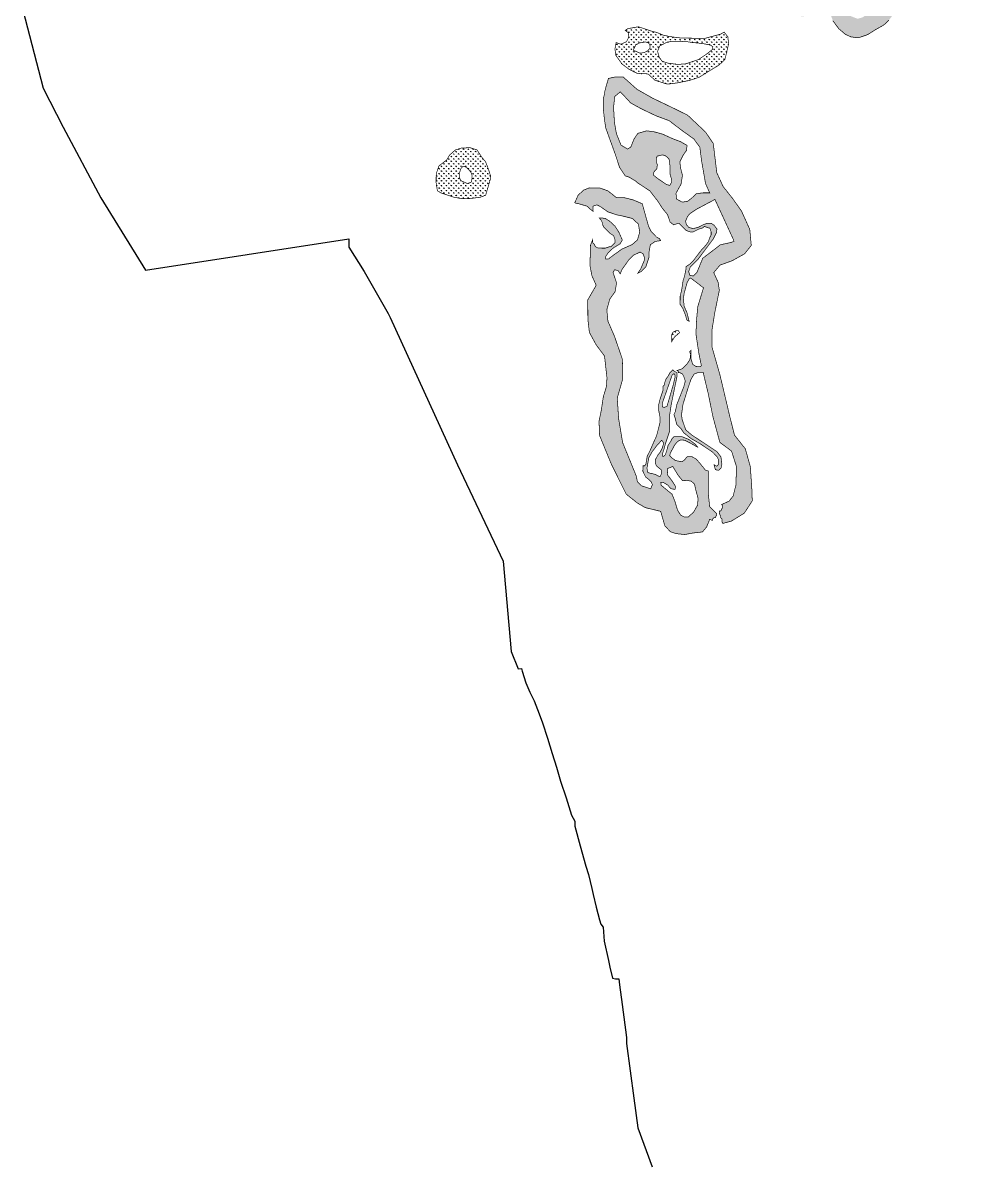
# Model space of a CAD drawing. Header units: metres. Extents: x 319750 to 415268, y 1725605 to 1842937.
# Drawn here: x 331802 to 334589, y 1788987 to 1792297 of the extents above; entities that cross this region are included whole.
import ezdxf

# ---------------------------------------------------------------- set-up
doc = ezdxf.new("R2010")
doc.units = ezdxf.units.M
doc.header["$MEASUREMENT"] = 0
doc.layers.add('DISTRICT BOUNDRY', color=86, linetype='Continuous')
doc.layers.add('MANGROOVES BUFFER ZONE', color=120, linetype='Continuous')

msp = doc.modelspace()

# ---------------------------------------------------------------- hatches: boundary and pattern name
at = {"layer": 'MANGROOVES BUFFER ZONE'}
h = msp.add_hatch(dxfattribs=at)
h.set_pattern_fill('GRASS', color=256, scale=10)
h.paths.add_polyline_path([(334580.3, 1792612.2), (334574.1, 1792638.9), (334579.3, 1792668.6), (334576.7, 1792691.1), (334562.3, 1792705.1), (334541.2, 1792712.9), (334523.7, 1792736.9), (334511.2, 1792755.4), (334494.2, 1792765.9), (334478.9, 1792770.5), (334446.9, 1792771.1), (334423.5, 1792792.2), (334388, 1792812.2), (334359.3, 1792832.7), (334349.4, 1792839.9), (334342.8, 1792873.3), (334332.6, 1792893.2), (334320, 1792903.6), (334301.5, 1792906.9), (334276.8, 1792914.2), (334259.2, 1792922.9), (334239, 1792932.4), (334222.4, 1792945.6), (334205.7, 1792946.6), (334185.9, 1792944.5), (334177.1, 1792913.6), (334173, 1792909.5), (334172.9, 1792897.4), (334168.8, 1792885.3), (334164.6, 1792856.9), (334168.6, 1792844.8), (334168.5, 1792836.7), (334172.5, 1792816.4), (334188.3, 1792751.6), (334188, 1792694.9), (334183.8, 1792670.6), (334183.8, 1792666.6), (334179.6, 1792650.4), (334179.6, 1792638.2), (334175.4, 1792622.1), (334171.3, 1792610), (334180.1, 1792599.9), (334193.1, 1792589.7), (334194.4, 1792571.6), (334165.4, 1792561.6), (334122.3, 1792533.3), (334118.3, 1792529.3), (334093.8, 1792505.1), (334081.6, 1792489), (334069.4, 1792472.9), (334057.1, 1792452.7), (334040.8, 1792436.6), (334036.8, 1792432.6), (333983.8, 1792364), (333997.6, 1792349.9), (334023.2, 1792333.5), (334045.4, 1792318.6), (334064.6, 1792315.7), (334088.5, 1792316.5), (334115.1, 1792327.1), (334140.9, 1792343.7), (334155.2, 1792302.9), (334172.7, 1792279.4), (334191.1, 1792263.6), (334207.7, 1792255.8), (334229.3, 1792253), (334256.4, 1792262.3), (334279, 1792276.6), (334303, 1792290), (334318.4, 1792304.3), (334333.8, 1792324.9), (334346.3, 1792369.5), (334352.4, 1792419), (334393.5, 1792418), (334446.3, 1792430.8), (334473.9, 1792440.1), (334514, 1792445.7), (334535.7, 1792456.9), (334553, 1792479.3), (334566.2, 1792502.2), (334580.7, 1792525.5), (334588.6, 1792557), (334589.2, 1792584.9)])
h.paths.add_polyline_path([(334250.4, 1792603.3), (334255, 1792637), (334251.5, 1792677.8), (334240.7, 1792694.1), (334231.6, 1792699.2), (334223.4, 1792683.4), (334216.8, 1792656.4), (334204.5, 1792646.2), (334196.8, 1792648.7), (334199.4, 1792676.8), (334205, 1792779.5), (334218.8, 1792803), (334231.6, 1792809.1), (334239.7, 1792816.8), (334230.5, 1792831.1), (334218.8, 1792847.9), (334207.6, 1792866.8), (334207.6, 1792893.8), (334212.2, 1792896.4), (334223.4, 1792875.4), (334246.4, 1792871.9), (334271.4, 1792870.3), (334294.4, 1792862.7), (334303.5, 1792836.7), (334314.3, 1792818.8), (334342.9, 1792791.8), (334373.5, 1792771.4), (334395.9, 1792749.9), (334402.6, 1792727), (334408.2, 1792716.3), (334423, 1792714.7), (334447, 1792722.4), (334472, 1792729.5), (334481.7, 1792715.8), (334491.9, 1792681.6), (334494.5, 1792660.7), (334502.6, 1792660.1), (334513.4, 1792670.9), (334527.7, 1792671.9), (334528.2, 1792661.2), (334516.4, 1792644.8), (334523.1, 1792616.3), (334534.9, 1792577.2), (334534.4, 1792556.7), (334524.7, 1792545.5), (334515.5, 1792528.7), (334501.7, 1792502.2), (334487.4, 1792495.5), (334460.9, 1792497.6), (334436.9, 1792489.9), (334394.5, 1792468.5), (334342, 1792462.4), (334327.1, 1792456.7), (334301.6, 1792440.4), (334299.1, 1792413.4), (334285.8, 1792380.1), (334283.2, 1792354), (334274.5, 1792336.7), (334255.6, 1792323.9), (334243.4, 1792313.2), (334227.5, 1792308.2), (334209.1, 1792315.3), (334198.9, 1792324.5), (334191.3, 1792345.4), (334190.7, 1792357.7), (334198.9, 1792370.4), (334216.3, 1792379.6), (334235.7, 1792402.1), (334247.4, 1792412.3), (334258.1, 1792419.4), (334272.9, 1792429.1), (334272.4, 1792437.3), (334259.2, 1792441.3), (334250.5, 1792453.6), (334247.9, 1792478.6), (334247.9, 1792513.3), (334252.5, 1792527.1), (334258.1, 1792531.6), (334279.1, 1792534.2), (334309.7, 1792527.6), (334343.4, 1792523.5), (334365.8, 1792515.3), (334372.5, 1792520.9), (334364.8, 1792530.1), (334351, 1792534.7), (334308.7, 1792539.8), (334274.5, 1792560.2)], flags=16)
h.paths.add_polyline_path([(334219.6, 1792523.4), (334226, 1792513.6), (334228.2, 1792490.4), (334228.5, 1792428), (334223.1, 1792417.1), (334205, 1792408.2), (334073.9, 1792374.5), (334065.6, 1792376.1), (334064, 1792380), (334069.1, 1792389.5), (334068.8, 1792400.3), (334063.1, 1792404.1), (334052.9, 1792403.3), (334045.3, 1792393.7), (334038.9, 1792391.8), (334034.1, 1792394), (334037, 1792401), (334041.1, 1792413.4), (334050.4, 1792426.8), (334064.4, 1792439.2), (334079.6, 1792448.4), (334088.2, 1792448.7), (334093.6, 1792440.8), (334099.7, 1792440.8), (334102.8, 1792448.4), (334109.2, 1792457.6), (334118.1, 1792461.8), (334129.3, 1792462.4), (334139.1, 1792463), (334142, 1792467.2), (334147.4, 1792483.1), (334151.8, 1792495.8), (334160.7, 1792506.6), (334178.2, 1792517.7), (334197.3, 1792524.1), (334210.7, 1792525.7)], flags=16)
h = msp.add_hatch(dxfattribs=at)
h.set_pattern_fill('GRASS', color=256, scale=10)
h.paths.add_polyline_path([(333716, 1792252.2), (333683.6, 1792256.4), (333663.4, 1792260.6), (333643.2, 1792268.8), (333627.1, 1792272.9), (333602.8, 1792281.1), (333590.7, 1792285.2), (333559.5, 1792279.6), (333552.3, 1792274.3), (333561.3, 1792267.7), (333562.3, 1792254.8), (333555.8, 1792241.6), (333539.3, 1792234.5), (333525.8, 1792239.2), (333522.4, 1792220.5), (333525, 1792202.1), (333542.8, 1792177.2), (333563, 1792161.9), (333586.9, 1792149.8), (333618.6, 1792148.2), (333638.8, 1792129.7), (333674.6, 1792118.5), (333702.7, 1792122), (333738.2, 1792129.1), (333767.2, 1792138.6), (333802.3, 1792160.5), (333824.5, 1792173.8), (333841.6, 1792189.8), (333845, 1792203.1), (333852.5, 1792235.7), (333850.3, 1792255.9), (333839.5, 1792269.7), (333829.4, 1792263.7), (333784.8, 1792251.8), (333760.5, 1792251.9)])
h.paths.add_polyline_path([(333610.4, 1792241), (333619.1, 1792239), (333623.6, 1792232.9), (333624.6, 1792223.9), (333618.5, 1792216.1), (333607.8, 1792210.3), (333595.2, 1792208.4), (333585.9, 1792212.6), (333575.5, 1792217.1), (333582.6, 1792232.2), (333593.3, 1792238.1)], flags=16)
h.paths.add_polyline_path([(333652.4, 1792229.3), (333668.9, 1792238.1), (333686.9, 1792243.2), (333707.6, 1792242.9), (333733.4, 1792241.6), (333745.4, 1792239.7), (333765.1, 1792237.7), (333781.9, 1792235.5), (333800, 1792231.9), (333806.8, 1792227.1), (333805.8, 1792219.3), (333786.7, 1792204.5), (333765.1, 1792190), (333728, 1792177.4), (333704.4, 1792175.8), (333677.2, 1792179.3), (333659.8, 1792184.8), (333651.4, 1792195.1), (333646.2, 1792213.8)], flags=16)
h = msp.add_hatch(dxfattribs=at)
h.set_pattern_fill('GRASS', color=256, scale=10)
h.paths.add_polyline_path([(333804.2, 1791355), (333804.2, 1791404), (333812.3, 1791454.8), (333825.6, 1791519.5), (333822.1, 1791543), (333809.3, 1791571.1), (333827.4, 1791592.7), (333862.6, 1791605.5), (333898.8, 1791625.6), (333918.4, 1791650), (333914, 1791696.7), (333889.8, 1791750.3), (333864.1, 1791786.4), (333836.5, 1791821.3), (333818.2, 1791861.6), (333808, 1791946), (333785.5, 1791979.4), (333733.1, 1792028.7), (333680.5, 1792054.4), (333632.6, 1792077.3), (333586.5, 1792103.4), (333546.9, 1792138.8), (333522.9, 1792139.2), (333503.5, 1792135.1), (333496.6, 1792111.7), (333492.5, 1792095.5), (333492.5, 1792091.5), (333488.3, 1792075.3), (333488.2, 1792051), (333492, 1792014.5), (333496, 1791990.2), (333523.9, 1791913.2), (333535.8, 1791876.7), (333551.9, 1791852.3), (333564, 1791848.2), (333584.2, 1791835.9), (333588.2, 1791831.8), (333623.9, 1791808.4), (333646.3, 1791779.3), (333660.7, 1791757.1), (333675.1, 1791739.7), (333682.5, 1791718.1), (333692.7, 1791709.8), (333704.9, 1791713.8), (333709, 1791713.8), (333713, 1791709.7), (333721, 1791701.6), (333729.1, 1791693.4), (333741.2, 1791689.3), (333749.3, 1791689.2), (333765.5, 1791697.3), (333777.7, 1791701.2), (333781.8, 1791705.3), (333793.9, 1791701.1), (333797.9, 1791701.1), (333801.9, 1791689), (333801.9, 1791680.9), (333797.8, 1791672.8), (333793.7, 1791660.7), (333781.4, 1791644.5), (333773.3, 1791636.5), (333761.1, 1791620.4), (333748.8, 1791604.2), (333740.7, 1791596.2), (333728.5, 1791588.2), (333728.5, 1791580.1), (333724.3, 1791559.8), (333720.2, 1791547.7), (333716, 1791519.4), (333711.8, 1791503.2), (333711.8, 1791491.1), (333711.7, 1791478.9), (333719.7, 1791466.7), (333727.7, 1791446.5), (333730.8, 1791433.9), (333737.9, 1791429.5), (333731.7, 1791454.5), (333723.5, 1791473.2), (333721.2, 1791495.1), (333723.2, 1791510.2), (333732, 1791542.1), (333737.9, 1791552.6), (333742.2, 1791555.5), (333779.6, 1791527), (333762.9, 1791472.1), (333759.6, 1791435.5), (333757.6, 1791392.8), (333766.1, 1791336.6), (333773.4, 1791300.8), (333770.1, 1791297.9), (333757.6, 1791298.5), (333748.1, 1791304.8), (333743.5, 1791320.2), (333743.4, 1791345.2), (333739.3, 1791341.1), (333742.1, 1791334), (333740.5, 1791319.5), (333732, 1791305.7), (333717.2, 1791291.6), (333702.6, 1791286.7), (333706.6, 1791284.6), (333706.6, 1791280.6), (333710.6, 1791280.6), (333718.7, 1791276.5), (333722.7, 1791268.4), (333726.7, 1791256.2), (333722.5, 1791240), (333702, 1791187.5), (333697.8, 1791167.3), (333693.7, 1791159.2), (333697.7, 1791147), (333701.7, 1791130.8), (333713.8, 1791118.6), (333721.8, 1791106.4), (333741.9, 1791090.1), (333770.2, 1791073.8), (333794.4, 1791057.4), (333806.5, 1791049.3), (333818.6, 1791037.1), (333822.6, 1791028.9), (333822.5, 1791020.9), (333822.5, 1791012.8), (333818.4, 1791008.7), (333810.3, 1791012.8), (333814.1, 1790998.8), (333823, 1790996.8), (333830.7, 1791003.4), (333833, 1791015), (333830.3, 1791035.9), (333818.4, 1791051.2), (333780, 1791076.7), (333744.8, 1791099.9), (333727.9, 1791114.8), (333717, 1791146.1), (333716, 1791160.3), (333720, 1791188.5), (333735.6, 1791238.8), (333743.5, 1791261.6), (333752.5, 1791276.5), (333766.7, 1791281.8), (333778.6, 1791281.2), (333793.2, 1791220.3), (333807, 1791152.5), (333827.1, 1791078.1), (333861.1, 1791052.7), (333875.4, 1791007.6), (333873.8, 1790954.1), (333865.8, 1790922.4), (333854.2, 1790907.5), (333831.9, 1790897.3), (333834, 1790895.3), (333833.9, 1790891.2), (333833.9, 1790887.2), (333829.8, 1790879.1), (333825.8, 1790879.1), (333825.8, 1790875.1), (333825.7, 1790871), (333829.7, 1790862.9), (333829.7, 1790858.9), (333833.7, 1790854.8), (333833.7, 1790846.7), (333835.7, 1790842.6), (333860.9, 1790849.5), (333898.2, 1790872.5), (333921.2, 1790908.1), (333920.4, 1790937.1), (333915.7, 1791007.2), (333901.1, 1791059.3), (333869.7, 1791099), (333856.1, 1791152.7), (333827.5, 1791273.6)])
h.paths.add_polyline_path([(333749.9, 1791561.4), (333740.1, 1791563), (333736.5, 1791573.8), (333741.1, 1791586.9), (333763.4, 1791609.2), (333807.9, 1791668.7), (333817.7, 1791688), (333818.5, 1791697.8), (333809.9, 1791709.2), (333801.5, 1791714.5), (333791.9, 1791714.5), (333780.5, 1791711), (333763.7, 1791702.5), (333749.2, 1791698.8), (333736.9, 1791702.5), (333729.9, 1791710.4), (333727.5, 1791720.3), (333733.2, 1791734), (333740.4, 1791742.7), (333758.6, 1791754.8), (333812.8, 1791783.6), (333866, 1791668.2), (333868.1, 1791661.8), (333858.9, 1791658.5), (333828.8, 1791652), (333803.9, 1791633), (333777.4, 1791612.7), (333760.4, 1791571.5)], flags=16)
h.paths.add_polyline_path([(333717.8, 1791775.8), (333701.5, 1791784.6), (333699.7, 1791801.5), (333714.4, 1791827.9), (333718.5, 1791853.6), (333712.7, 1791876), (333711.1, 1791893.4), (333721, 1791913.3), (333730.2, 1791925.8), (333731.8, 1791940.7), (333712.7, 1791951.5), (333688.7, 1791960.6), (333661.3, 1791973.1), (333638, 1791979.7), (333614.8, 1791983), (333589, 1791975.6), (333578.2, 1791959.8), (333568.3, 1791935.7), (333559.1, 1791929.9), (333540, 1791941.5), (333526.7, 1791974.7), (333520.9, 1792007.1), (333518.4, 1792051.9), (333521.8, 1792082.6), (333537.5, 1792095.9), (333544.6, 1792089.3), (333568, 1792063.9), (333599.6, 1792046.6), (333641, 1792026.8), (333679.7, 1792012.4), (333720, 1791981.8), (333751.6, 1791959.3), (333768.9, 1791935.3), (333774.1, 1791895.3), (333785.5, 1791829.8), (333797.5, 1791802.8), (333778.6, 1791802.8), (333758.4, 1791800.2), (333746.1, 1791788.2), (333733.4, 1791778.1)], flags=16)
h.paths.add_polyline_path([(333681.6, 1791824.4), (333672.2, 1791827), (333648.2, 1791843.1), (333635.1, 1791853.6), (333634.6, 1791861.4), (333638.8, 1791867.1), (333644, 1791872.8), (333645.6, 1791884.8), (333642.4, 1791892.1), (333642.4, 1791902.5), (333645.1, 1791909.3), (333660.2, 1791913), (333668.5, 1791910.9), (333679.5, 1791901.5), (333682.1, 1791881.7), (333682.6, 1791856.7), (333686.2, 1791844.2), (333687.3, 1791834.3)], flags=16)
h = msp.add_hatch(dxfattribs=at)
h.set_pattern_fill('GRASS', color=256, scale=10)
h.paths.add_polyline_path([(333134.3, 1791908), (333121.8, 1791927.5), (333101.7, 1791933.9), (333076.8, 1791933), (333058.6, 1791927.1), (333042.3, 1791912.7), (333033.3, 1791897.9), (333011, 1791880.8), (333003.2, 1791858), (333003, 1791831.8), (333006.7, 1791808.7), (333017.3, 1791802.6), (333053.6, 1791790.3), (333077.9, 1791786.1), (333098.1, 1791786), (333130.5, 1791789.8), (333146.8, 1791795.8), (333161.3, 1791845.2), (333160.8, 1791852.9), (333154.9, 1791871.6), (333146.8, 1791892.5)])
h.paths.add_polyline_path([(333087.9, 1791878.5), (333098.2, 1791870), (333106.3, 1791859), (333107.6, 1791849), (333106.3, 1791838.4), (333104.2, 1791833), (333093.2, 1791829.9), (333083.8, 1791834.3), (333074.7, 1791838.1), (333070.3, 1791847.8), (333070.3, 1791858.7), (333074.4, 1791872.5), (333081.3, 1791880)], flags=16)
h = msp.add_hatch(dxfattribs=at)
h.set_pattern_fill('GRASS', color=256, scale=10)
h.paths.add_polyline_path([(333625.2, 1791652), (333639, 1791661.6), (333654.8, 1791664), (333652, 1791669.5), (333644, 1791673.6), (333635.9, 1791681.8), (333627.9, 1791689.9), (333619.9, 1791706.2), (333611.9, 1791734.5), (333604, 1791762.9), (333602, 1791771), (333575.8, 1791782.1), (333551.6, 1791788.3), (333526.4, 1791788.9), (333518, 1791795.9), (333501.7, 1791808.6), (333478, 1791817.1), (333447.6, 1791817.3), (333430.8, 1791810.4), (333415.3, 1791795.6), (333405.7, 1791774.1), (333409.7, 1791772.1), (333413.8, 1791772.1), (333442.1, 1791763.8), (333450.1, 1791755.7), (333459.1, 1791748.9), (333458.9, 1791764.1), (333470.3, 1791767.9), (333481.1, 1791762), (333502.2, 1791747.4), (333528.2, 1791738.7), (333544.5, 1791735.5), (333572.6, 1791728.4), (333590.5, 1791712.2), (333594.3, 1791688.9), (333587.8, 1791666.2), (333572.6, 1791652.7), (333542.3, 1791639.2), (333513.1, 1791618.1), (333503.3, 1791610.5), (333495.8, 1791611), (333495.8, 1791618.1), (333503.3, 1791629.4), (333517.9, 1791643), (333536.9, 1791654.3), (333543.9, 1791665.7), (333533.6, 1791688.9), (333522.3, 1791706.3), (333507.1, 1791720.3), (333493.6, 1791729), (333477.1, 1791729.7), (333482.3, 1791723.1), (333486.3, 1791715), (333486.3, 1791710.9), (333490.3, 1791702.8), (333494.3, 1791698.8), (333498.4, 1791694.7), (333506.4, 1791686.5), (333518.5, 1791678.4), (333522.5, 1791666.2), (333522.5, 1791658.1), (333510.2, 1791646), (333506.2, 1791646.1), (333494, 1791642.1), (333485.9, 1791642.1), (333477.8, 1791642.2), (333473.8, 1791642.2), (333465.7, 1791646.3), (333461.7, 1791654.4), (333457.7, 1791658.5), (333457.7, 1791666.6), (333451.4, 1791651), (333450.8, 1791625.3), (333449.6, 1791592.7), (333455.5, 1791561.9), (333467.9, 1791534.2), (333443.5, 1791492), (333443.7, 1791436.2), (333448.1, 1791397.4), (333467.5, 1791361.9), (333492.1, 1791328.6), (333499.2, 1791265.4), (333497.7, 1791240.6), (333488.6, 1791210.4), (333482.8, 1791171.7), (333476.1, 1791139.5), (333477.7, 1791098), (333512.8, 1791012.7), (333555.3, 1790927.5), (333587.8, 1790901.7), (333610.6, 1790888.5), (333655.2, 1790877.7), (333667.4, 1790835.5), (333683.7, 1790818.4), (333699.9, 1790813), (333725, 1790810.3), (333749.2, 1790814.8), (333776.6, 1790817.9), (333788.8, 1790832.7), (333797.7, 1790854.9), (333805.4, 1790851), (333805.4, 1790855), (333809.5, 1790859), (333813.5, 1790859), (333817.6, 1790867), (333817.6, 1790871.1), (333809.6, 1790879.2), (333805.6, 1790883.3), (333801.5, 1790887.4), (333797.5, 1790891.4), (333793.7, 1790927.9), (333793.8, 1790952.2), (333793.9, 1790976.5), (333794, 1790994.6), (333785, 1790997.6), (333769.4, 1791017), (333758, 1791030), (333745.4, 1791036.6), (333732.7, 1791036.6), (333722.4, 1791025.3), (333717.1, 1791021.6), (333698.1, 1791025.3), (333687.1, 1791033.6), (333681.4, 1791039), (333683.1, 1791046.9), (333689.4, 1791058.3), (333695.7, 1791070.3), (333704.1, 1791080.3), (333712.4, 1791084.9), (333724.7, 1791084.3), (333737, 1791078.3), (333762.9, 1791064), (333762, 1791065.7), (333754, 1791073.9), (333737.9, 1791086.1), (333717.7, 1791094.3), (333709.6, 1791094.4), (333701.5, 1791094.4), (333693.4, 1791094.4), (333689.3, 1791090.4), (333685.2, 1791082.3), (333677.1, 1791070.2), (333672.9, 1791054.1), (333668.8, 1791041.9), (333664.7, 1791037.9), (333660.7, 1791037.9), (333660.7, 1791046), (333664.9, 1791058.2), (333669, 1791074.3), (333677.2, 1791098.6), (333681.3, 1791110.7), (333681.4, 1791130.9), (333681.6, 1791159.3), (333685.8, 1791187.6), (333694.1, 1791228), (333702.4, 1791268.5), (333702.5, 1791280.6), (333694.4, 1791284.7), (333690.4, 1791288.8), (333686.3, 1791284.8), (333682.3, 1791280.7), (333678.2, 1791272.7), (333670, 1791260.6), (333665.9, 1791248.4), (333665.9, 1791244.4), (333661.8, 1791240.4), (333661.7, 1791228.2), (333653.5, 1791204), (333649.4, 1791187.8), (333649.3, 1791171.6), (333653.2, 1791151.3), (333653.1, 1791135.1), (333649, 1791119), (333644.9, 1791102.8), (333640.7, 1791090.7), (333636.7, 1791082.6), (333624.4, 1791054.3), (333616.2, 1791038.2), (333612, 1791013.9), (333607.9, 1791009.9), (333603.9, 1791009.9), (333603.3, 1790994.4), (333611.4, 1790977.8), (333619.9, 1790970.9), (333627.4, 1790963.9), (333631.2, 1790955.4), (333626.3, 1790943.1), (333600.2, 1790951.6), (333587.4, 1790963.9), (333584.7, 1790979.3), (333544.7, 1791077.4), (333533, 1791147.4), (333529.2, 1791207.1), (333545.2, 1791263), (333544.1, 1791319.2), (333521.2, 1791385.8), (333502, 1791430), (333498.8, 1791463.1), (333507.3, 1791494), (333522.8, 1791515.6), (333527.1, 1791541.2), (333520.1, 1791562), (333516.9, 1791572.1), (333521.7, 1791579.5), (333531.3, 1791576.9), (333537.7, 1791567.3), (333542.5, 1791579.5), (333561.2, 1791606.2), (333576.1, 1791621.6), (333595.3, 1791630.7), (333603.8, 1791625.9), (333607.6, 1791616.3), (333607.6, 1791606.7), (333596.9, 1791581.1), (333588.9, 1791569.4), (333599, 1791574.2), (333612.4, 1791588.6), (333620.9, 1791614.2), (333621.4, 1791630.7)])
h.paths.add_polyline_path([(333693.9, 1791277.5), (333696.2, 1791274.8), (333697.2, 1791268.8), (333691.5, 1791244.2), (333673.6, 1791183), (333665.9, 1791179.7), (333660.6, 1791180.7), (333659.9, 1791191.7), (333688.9, 1791274.5)], flags=16)
h.paths.add_polyline_path([(333658.2, 1791084.2), (333662.8, 1791077.9), (333662.8, 1791071.5), (333659.5, 1791060.8), (333653.2, 1791048.8), (333647, 1791041.3), (333639.9, 1791027.6), (333639.5, 1791019.8), (333642.4, 1791010.3), (333650, 1791003.8), (333656.7, 1790998.5), (333657.4, 1790987), (333653.8, 1790979.2), (333648.3, 1790980.2), (333640.3, 1790984.7), (333633.6, 1790986.5), (333621.8, 1790989.1), (333616.9, 1790992), (333615.5, 1791003.6), (333620.7, 1791033.3), (333630.2, 1791050.3), (333642.6, 1791067)], flags=16)
h.paths.add_polyline_path([(333690.3, 1791008), (333706.3, 1790981.9), (333718.6, 1790967), (333731.3, 1790967.5), (333744.1, 1790965.4), (333753.7, 1790956.3), (333756.9, 1790940.9), (333763.9, 1790915.3), (333762.3, 1790895.6), (333751.1, 1790875.9), (333735.1, 1790860.9), (333723.4, 1790861.5), (333713.2, 1790866.8), (333704.2, 1790881.2), (333696.2, 1790907.8), (333688.2, 1790927.6), (333656.2, 1790953.7), (333655.6, 1790962.2), (333662, 1790962.2), (333675.4, 1790954.2), (333685, 1790943.5), (333696.7, 1790941.4), (333698.8, 1790949.4), (333689.2, 1790964.9), (333674.8, 1790984), (333675.4, 1791002.2)], flags=16)
h = msp.add_hatch(dxfattribs=at)
h.set_pattern_fill('GRASS', color=256, scale=10)
h.paths.add_polyline_path([(333710, 1791396.5), (333707.2, 1791402), (333699.1, 1791402.1), (333691, 1791398.1), (333686.9, 1791390), (333686.9, 1791381.9), (333686.8, 1791369.8), (333694.9, 1791383.5)])

# ---------------------------------------------------------------- linework, layer by layer
at = {"layer": 'DISTRICT BOUNDRY'}
msp.add_polyline3d([(331802.4, 1792334.7, 0), (331861.9, 1792106.9, 0), (331919.5, 1791993.7, 0), (332028.8, 1791787.9, 0), (332159.1, 1791577.9, 0), (332749.1, 1791669.1, 0), (332749.5, 1791644.8, 0), (332793.9, 1791574.8, 0), (332863.7, 1791451.9, 0), (332869.9, 1791440.8, 0), (333065.5, 1791012.6, 0), (333197.3, 1790733.3, 0), (333220.6, 1790470.3, 0), (333240.8, 1790420.4, 0), (333250.5, 1790421.4, 0), (333252.6, 1790413.6, 0), (333263.8, 1790379.4, 0), (333275, 1790352.1, 0), (333288.1, 1790327.8, 0), (333302.5, 1790289.4, 0), (333312.1, 1790263.2, 0), (333326.1, 1790218.6, 0), (333340, 1790174.4, 0), (333352.3, 1790134.8, 0), (333364.4, 1790094.5, 0), (333380.6, 1790046, 0), (333395.9, 1789995.7, 0), (333405.4, 1789977.7, 0), (333406.2, 1789963.5, 0), (333421.6, 1789906.6, 0), (333437.4, 1789847.4, 0), (333445.3, 1789823, 0), (333454.9, 1789782.6, 0), (333459.2, 1789764.6, 0), (333468.3, 1789727.8, 0), (333477.9, 1789691.5, 0), (333481.6, 1789679, 0), (333488, 1789670, 0), (333491.5, 1789629.3, 0), (333504.1, 1789573.2, 0), (333508, 1789554, 0), (333514.8, 1789521.5, 0), (333524.4, 1789520.2, 0), (333533.9, 1789519.7, 0), (333535.4, 1789502.5, 0), (333543.2, 1789445.8, 0), (333556.1, 1789349.6, 0), (333556.1, 1789332.3, 0), (333577.1, 1789173.6, 0), (333588.5, 1789087.2, 0), (333630.5, 1788973.4, 0)], dxfattribs=at)
at = {"layer": 'MANGROOVES BUFFER ZONE', "const_width": 2}
for points in [[(333716, 1792252.2), (333683.6, 1792256.4), (333663.4, 1792260.6), (333643.2, 1792268.8), (333627.1, 1792272.9), (333602.8, 1792281.1), (333590.7, 1792285.2), (333559.5, 1792279.6), (333552.3, 1792274.3), (333561.3, 1792267.7), (333562.3, 1792254.8), (333555.8, 1792241.6), (333539.3, 1792234.5), (333525.8, 1792239.2), (333522.4, 1792220.5), (333525, 1792202.1), (333542.8, 1792177.2), (333563, 1792161.9), (333586.9, 1792149.8), (333618.6, 1792148.2), (333638.8, 1792129.7), (333674.6, 1792118.5), (333702.7, 1792122), (333738.2, 1792129.1), (333767.2, 1792138.6), (333802.3, 1792160.5), (333824.5, 1792173.8), (333841.6, 1792189.8), (333845, 1792203.1), (333852.5, 1792235.7), (333850.3, 1792255.9), (333839.5, 1792269.7), (333829.4, 1792263.7), (333784.8, 1792251.8), (333760.5, 1792251.9), (333716, 1792252.2)], [(333610.4, 1792241), (333619.1, 1792239), (333623.6, 1792232.9), (333624.6, 1792223.9), (333618.5, 1792216.1), (333607.8, 1792210.3), (333595.2, 1792208.4), (333585.9, 1792212.6), (333575.5, 1792217.1), (333582.6, 1792232.2), (333593.3, 1792238.1), (333610.4, 1792241)], [(333652.4, 1792229.3), (333668.9, 1792238.1), (333686.9, 1792243.2), (333707.6, 1792242.9), (333733.4, 1792241.6), (333745.4, 1792239.7), (333765.1, 1792237.7), (333781.9, 1792235.5), (333800, 1792231.9), (333806.8, 1792227.1), (333805.8, 1792219.3), (333786.7, 1792204.5), (333765.1, 1792190), (333728, 1792177.4), (333704.4, 1792175.8), (333677.2, 1792179.3), (333659.8, 1792184.8), (333651.4, 1792195.1), (333646.2, 1792213.8), (333652.4, 1792229.3)], [(333804.2, 1791355), (333804.2, 1791404), (333812.3, 1791454.8), (333825.6, 1791519.5), (333822.1, 1791543), (333809.3, 1791571.1), (333827.4, 1791592.7), (333862.6, 1791605.5), (333898.8, 1791625.6), (333918.4, 1791650), (333914, 1791696.7), (333889.8, 1791750.3), (333864.1, 1791786.4), (333836.5, 1791821.3), (333818.2, 1791861.6), (333808, 1791946), (333785.5, 1791979.4), (333733.1, 1792028.7), (333680.5, 1792054.4), (333632.6, 1792077.3), (333586.5, 1792103.4), (333546.9, 1792138.8), (333522.9, 1792139.2), (333503.5, 1792135.1), (333496.6, 1792111.7), (333492.5, 1792095.5), (333492.5, 1792091.5), (333488.3, 1792075.3), (333488.2, 1792051), (333492, 1792014.5), (333496, 1791990.2), (333523.9, 1791913.2), (333535.8, 1791876.7), (333551.9, 1791852.3), (333564, 1791848.2), (333584.2, 1791835.9), (333588.2, 1791831.8), (333623.9, 1791808.4), (333646.3, 1791779.3), (333660.7, 1791757.1), (333675.1, 1791739.7), (333682.5, 1791718.1), (333692.7, 1791709.8), (333704.9, 1791713.8), (333709, 1791713.8), (333713, 1791709.7), (333721, 1791701.6), (333729.1, 1791693.4), (333741.2, 1791689.3), (333749.3, 1791689.2), (333765.5, 1791697.3), (333777.7, 1791701.2), (333781.8, 1791705.3), (333793.9, 1791701.1), (333797.9, 1791701.1), (333801.9, 1791689), (333801.9, 1791680.9), (333797.8, 1791672.8), (333793.7, 1791660.7), (333781.4, 1791644.5), (333773.3, 1791636.5), (333761.1, 1791620.4), (333748.8, 1791604.2), (333740.7, 1791596.2), (333728.5, 1791588.2), (333728.5, 1791580.1), (333724.3, 1791559.8), (333720.2, 1791547.7), (333716, 1791519.4), (333711.8, 1791503.2), (333711.8, 1791491.1), (333711.7, 1791478.9), (333719.7, 1791466.7), (333727.7, 1791446.5), (333730.8, 1791433.9), (333737.9, 1791429.5), (333731.7, 1791454.5), (333723.5, 1791473.2), (333721.2, 1791495.1), (333723.2, 1791510.2), (333732, 1791542.1), (333737.9, 1791552.6), (333742.2, 1791555.5), (333779.6, 1791527), (333762.9, 1791472.1), (333759.6, 1791435.5), (333757.6, 1791392.8), (333766.1, 1791336.6), (333773.4, 1791300.8), (333770.1, 1791297.9), (333757.6, 1791298.5), (333748.1, 1791304.8), (333743.5, 1791320.2), (333743.4, 1791345.2), (333739.3, 1791341.1), (333742.1, 1791334), (333740.5, 1791319.5), (333732, 1791305.7), (333717.2, 1791291.6), (333702.6, 1791286.7), (333706.6, 1791284.6), (333706.6, 1791280.6), (333710.6, 1791280.6), (333718.7, 1791276.5), (333722.7, 1791268.4), (333726.7, 1791256.2), (333722.5, 1791240), (333702, 1791187.5), (333697.8, 1791167.3), (333693.7, 1791159.2), (333697.7, 1791147), (333701.7, 1791130.8), (333713.8, 1791118.6), (333721.8, 1791106.4), (333741.9, 1791090.1), (333770.2, 1791073.8), (333794.4, 1791057.4), (333806.5, 1791049.3), (333818.6, 1791037.1), (333822.6, 1791028.9), (333822.5, 1791020.9), (333822.5, 1791012.8), (333818.4, 1791008.7), (333810.3, 1791012.8), (333814.1, 1790998.8), (333823, 1790996.8), (333830.7, 1791003.4), (333833, 1791015), (333830.3, 1791035.9), (333818.4, 1791051.2), (333780, 1791076.7), (333744.8, 1791099.9), (333727.9, 1791114.8), (333717, 1791146.1), (333716, 1791160.3), (333720, 1791188.5), (333735.6, 1791238.8), (333743.5, 1791261.6), (333752.5, 1791276.5), (333766.7, 1791281.8), (333778.6, 1791281.2), (333793.2, 1791220.3), (333807, 1791152.5), (333827.1, 1791078.1), (333861.1, 1791052.7), (333875.4, 1791007.6), (333873.8, 1790954.1), (333865.8, 1790922.4), (333854.2, 1790907.5), (333831.9, 1790897.3), (333834, 1790895.3), (333833.9, 1790891.2), (333833.9, 1790887.2), (333829.8, 1790879.1), (333825.8, 1790879.1), (333825.8, 1790875.1), (333825.7, 1790871), (333829.7, 1790862.9), (333829.7, 1790858.9), (333833.7, 1790854.8), (333833.7, 1790846.7), (333835.7, 1790842.6), (333860.9, 1790849.5), (333898.2, 1790872.5), (333921.2, 1790908.1), (333920.4, 1790937.1), (333915.7, 1791007.2), (333901.1, 1791059.3), (333869.7, 1791099), (333856.1, 1791152.7), (333827.5, 1791273.6), (333804.2, 1791355)], [(333717.8, 1791775.8), (333701.5, 1791784.6), (333699.7, 1791801.5), (333714.4, 1791827.9), (333718.5, 1791853.6), (333712.7, 1791876), (333711.1, 1791893.4), (333721, 1791913.3), (333730.2, 1791925.8), (333731.8, 1791940.7), (333712.7, 1791951.5), (333688.7, 1791960.6), (333661.3, 1791973.1), (333638, 1791979.7), (333614.8, 1791983), (333589, 1791975.6), (333578.2, 1791959.8), (333568.3, 1791935.7), (333559.1, 1791929.9), (333540, 1791941.5), (333526.7, 1791974.7), (333520.9, 1792007.1), (333518.4, 1792051.9), (333521.8, 1792082.6), (333537.5, 1792095.9), (333544.6, 1792089.3), (333568, 1792063.9), (333599.6, 1792046.6), (333641, 1792026.8), (333679.7, 1792012.4), (333720, 1791981.8), (333751.6, 1791959.3), (333768.9, 1791935.3), (333774.1, 1791895.3), (333785.5, 1791829.8), (333797.5, 1791802.8), (333778.6, 1791802.8), (333758.4, 1791800.2), (333746.1, 1791788.2), (333733.4, 1791778.1), (333717.8, 1791775.8)], [(333134.3, 1791908), (333121.8, 1791927.5), (333101.7, 1791933.9), (333076.8, 1791933), (333058.6, 1791927.1), (333042.3, 1791912.7), (333033.3, 1791897.9), (333011, 1791880.8), (333003.2, 1791858), (333003, 1791831.8), (333006.7, 1791808.7), (333017.3, 1791802.6), (333053.6, 1791790.3), (333077.9, 1791786.1), (333098.1, 1791786), (333130.5, 1791789.8), (333146.8, 1791795.8), (333161.3, 1791845.2), (333160.8, 1791852.9), (333154.9, 1791871.6), (333146.8, 1791892.5), (333134.3, 1791908)], [(333087.9, 1791878.5), (333098.2, 1791870), (333106.3, 1791859), (333107.6, 1791849), (333106.3, 1791838.4), (333104.2, 1791833), (333093.2, 1791829.9), (333083.8, 1791834.3), (333074.7, 1791838.1), (333070.3, 1791847.8), (333070.3, 1791858.7), (333074.4, 1791872.5), (333081.3, 1791880), (333087.9, 1791878.5)], [(333681.6, 1791824.4), (333672.2, 1791827), (333648.2, 1791843.1), (333635.1, 1791853.6), (333634.6, 1791861.4), (333638.8, 1791867.1), (333644, 1791872.8), (333645.6, 1791884.8), (333642.4, 1791892.1), (333642.4, 1791902.5), (333645.1, 1791909.3), (333660.2, 1791913), (333668.5, 1791910.9), (333679.5, 1791901.5), (333682.1, 1791881.7), (333682.6, 1791856.7), (333686.2, 1791844.2), (333687.3, 1791834.3), (333681.6, 1791824.4)], [(333625.2, 1791652), (333639, 1791661.6), (333654.8, 1791664), (333652, 1791669.5), (333644, 1791673.6), (333635.9, 1791681.8), (333627.9, 1791689.9), (333619.9, 1791706.2), (333611.9, 1791734.5), (333604, 1791762.9), (333602, 1791771), (333575.8, 1791782.1), (333551.6, 1791788.3), (333526.4, 1791788.9), (333518, 1791795.9), (333501.7, 1791808.6), (333478, 1791817.1), (333447.6, 1791817.3), (333430.8, 1791810.4), (333415.3, 1791795.6), (333405.7, 1791774.1), (333409.7, 1791772.1), (333413.8, 1791772.1), (333442.1, 1791763.8), (333450.1, 1791755.7), (333459.1, 1791748.9), (333458.9, 1791764.1), (333470.3, 1791767.9), (333481.1, 1791762), (333502.2, 1791747.4), (333528.2, 1791738.7), (333544.5, 1791735.5), (333572.6, 1791728.4), (333590.5, 1791712.2), (333594.3, 1791688.9), (333587.8, 1791666.2), (333572.6, 1791652.7), (333542.3, 1791639.2), (333513.1, 1791618.1), (333503.3, 1791610.5), (333495.8, 1791611), (333495.8, 1791618.1), (333503.3, 1791629.4), (333517.9, 1791643), (333536.9, 1791654.3), (333543.9, 1791665.7), (333533.6, 1791688.9), (333522.3, 1791706.3), (333507.1, 1791720.3), (333493.6, 1791729), (333477.1, 1791729.7), (333482.3, 1791723.1), (333486.3, 1791715), (333486.3, 1791710.9), (333490.3, 1791702.8), (333494.3, 1791698.8), (333498.4, 1791694.7), (333506.4, 1791686.5), (333518.5, 1791678.4), (333522.5, 1791666.2), (333522.5, 1791658.1), (333510.2, 1791646), (333506.2, 1791646.1), (333494, 1791642.1), (333485.9, 1791642.1), (333477.8, 1791642.2), (333473.8, 1791642.2), (333465.7, 1791646.3), (333461.7, 1791654.4), (333457.7, 1791658.5), (333457.7, 1791666.6), (333451.4, 1791651), (333450.8, 1791625.3), (333449.6, 1791592.7), (333455.5, 1791561.9), (333467.9, 1791534.2), (333443.5, 1791492), (333443.7, 1791436.2), (333448.1, 1791397.4), (333467.5, 1791361.9), (333492.1, 1791328.6), (333499.2, 1791265.4), (333497.7, 1791240.6), (333488.6, 1791210.4), (333482.8, 1791171.7), (333476.1, 1791139.5), (333477.7, 1791098), (333512.8, 1791012.7), (333555.3, 1790927.5), (333587.8, 1790901.7), (333610.6, 1790888.5), (333655.2, 1790877.7), (333667.4, 1790835.5), (333683.7, 1790818.4), (333699.9, 1790813), (333725, 1790810.3), (333749.2, 1790814.8), (333776.6, 1790817.9), (333788.8, 1790832.7), (333797.7, 1790854.9), (333805.4, 1790851), (333805.4, 1790855), (333809.5, 1790859), (333813.5, 1790859), (333817.6, 1790867), (333817.6, 1790871.1), (333809.6, 1790879.2), (333805.6, 1790883.3), (333801.5, 1790887.4), (333797.5, 1790891.4), (333793.7, 1790927.9), (333793.8, 1790952.2), (333793.9, 1790976.5), (333794, 1790994.6), (333785, 1790997.6), (333769.4, 1791017), (333758, 1791030), (333745.4, 1791036.6), (333732.7, 1791036.6), (333722.4, 1791025.3), (333717.1, 1791021.6), (333698.1, 1791025.3), (333687.1, 1791033.6), (333681.4, 1791039), (333683.1, 1791046.9), (333689.4, 1791058.3), (333695.7, 1791070.3), (333704.1, 1791080.3), (333712.4, 1791084.9), (333724.7, 1791084.3), (333737, 1791078.3), (333762.9, 1791064), (333762, 1791065.7), (333754, 1791073.9), (333737.9, 1791086.1), (333717.7, 1791094.3), (333709.6, 1791094.4), (333701.5, 1791094.4), (333693.4, 1791094.4), (333689.3, 1791090.4), (333685.2, 1791082.3), (333677.1, 1791070.2), (333672.9, 1791054.1), (333668.8, 1791041.9), (333664.7, 1791037.9), (333660.7, 1791037.9), (333660.7, 1791046), (333664.9, 1791058.2), (333669, 1791074.3), (333677.2, 1791098.6), (333681.3, 1791110.7), (333681.4, 1791130.9), (333681.6, 1791159.3), (333685.8, 1791187.6), (333694.1, 1791228), (333702.4, 1791268.5), (333702.5, 1791280.6), (333694.4, 1791284.7), (333690.4, 1791288.8), (333686.3, 1791284.8), (333682.3, 1791280.7), (333678.2, 1791272.7), (333670, 1791260.6), (333665.9, 1791248.4), (333665.9, 1791244.4), (333661.8, 1791240.4), (333661.7, 1791228.2), (333653.5, 1791204), (333649.4, 1791187.8), (333649.3, 1791171.6), (333653.2, 1791151.3), (333653.1, 1791135.1), (333649, 1791119), (333644.9, 1791102.8), (333640.7, 1791090.7), (333636.7, 1791082.6), (333624.4, 1791054.3), (333616.2, 1791038.2), (333612, 1791013.9), (333607.9, 1791009.9), (333603.9, 1791009.9), (333603.3, 1790994.4), (333611.4, 1790977.8), (333619.9, 1790970.9), (333627.4, 1790963.9), (333631.2, 1790955.4), (333626.3, 1790943.1), (333600.2, 1790951.6), (333587.4, 1790963.9), (333584.7, 1790979.3), (333544.7, 1791077.4), (333533, 1791147.4), (333529.2, 1791207.1), (333545.2, 1791263), (333544.1, 1791319.2), (333521.2, 1791385.8), (333502, 1791430), (333498.8, 1791463.1), (333507.3, 1791494), (333522.8, 1791515.6), (333527.1, 1791541.2), (333520.1, 1791562), (333516.9, 1791572.1), (333521.7, 1791579.5), (333531.3, 1791576.9), (333537.7, 1791567.3), (333542.5, 1791579.5), (333561.2, 1791606.2), (333576.1, 1791621.6), (333595.3, 1791630.7), (333603.8, 1791625.9), (333607.6, 1791616.3), (333607.6, 1791606.7), (333596.9, 1791581.1), (333588.9, 1791569.4), (333599, 1791574.2), (333612.4, 1791588.6), (333620.9, 1791614.2), (333621.4, 1791630.7), (333625.2, 1791652)], [(333749.9, 1791561.4), (333740.1, 1791563), (333736.5, 1791573.8), (333741.1, 1791586.9), (333763.4, 1791609.2), (333807.9, 1791668.7), (333817.7, 1791688), (333818.5, 1791697.8), (333809.9, 1791709.2), (333801.5, 1791714.5), (333791.9, 1791714.5), (333780.5, 1791711), (333763.7, 1791702.5), (333749.2, 1791698.8), (333736.9, 1791702.5), (333729.9, 1791710.4), (333727.5, 1791720.3), (333733.2, 1791734), (333740.4, 1791742.7), (333758.6, 1791754.8), (333812.8, 1791783.6), (333866, 1791668.2), (333868.1, 1791661.8), (333858.9, 1791658.5), (333828.8, 1791652), (333803.9, 1791633), (333777.4, 1791612.7), (333760.4, 1791571.5), (333749.9, 1791561.4)], [(333710, 1791396.5), (333707.2, 1791402), (333699.1, 1791402.1), (333691, 1791398.1), (333686.9, 1791390), (333686.9, 1791381.9), (333686.8, 1791369.8), (333694.9, 1791383.5), (333710, 1791396.5)], [(333693.9, 1791277.5), (333696.2, 1791274.8), (333697.2, 1791268.8), (333691.5, 1791244.2), (333673.6, 1791183), (333665.9, 1791179.7), (333660.6, 1791180.7), (333659.9, 1791191.7), (333688.9, 1791274.5), (333693.9, 1791277.5)], [(333658.2, 1791084.2), (333662.8, 1791077.9), (333662.8, 1791071.5), (333659.5, 1791060.8), (333653.2, 1791048.8), (333647, 1791041.3), (333639.9, 1791027.6), (333639.5, 1791019.8), (333642.4, 1791010.3), (333650, 1791003.8), (333656.7, 1790998.5), (333657.4, 1790987), (333653.8, 1790979.2), (333648.3, 1790980.2), (333640.3, 1790984.7), (333633.6, 1790986.5), (333621.8, 1790989.1), (333616.9, 1790992), (333615.5, 1791003.6), (333620.7, 1791033.3), (333630.2, 1791050.3), (333642.6, 1791067), (333658.2, 1791084.2)], [(333690.3, 1791008), (333706.3, 1790981.9), (333718.6, 1790967), (333731.3, 1790967.5), (333744.1, 1790965.4), (333753.7, 1790956.3), (333756.9, 1790940.9), (333763.9, 1790915.3), (333762.3, 1790895.6), (333751.1, 1790875.9), (333735.1, 1790860.9), (333723.4, 1790861.5), (333713.2, 1790866.8), (333704.2, 1790881.2), (333696.2, 1790907.8), (333688.2, 1790927.6), (333656.2, 1790953.7), (333655.6, 1790962.2), (333662, 1790962.2), (333675.4, 1790954.2), (333685, 1790943.5), (333696.7, 1790941.4), (333698.8, 1790949.4), (333689.2, 1790964.9), (333674.8, 1790984), (333675.4, 1791002.2), (333690.3, 1791008)]]:
    msp.add_lwpolyline(points, close=True, dxfattribs=at)
msp.add_lwpolyline([(334155.2, 1792302.9), (334172.7, 1792279.4), (334191.1, 1792263.6), (334207.7, 1792255.8), (334229.3, 1792253), (334256.4, 1792262.3), (334279, 1792276.6), (334303, 1792290), (334318.4, 1792304.3)], dxfattribs=at)

doc.saveas('drawing.dxf')
